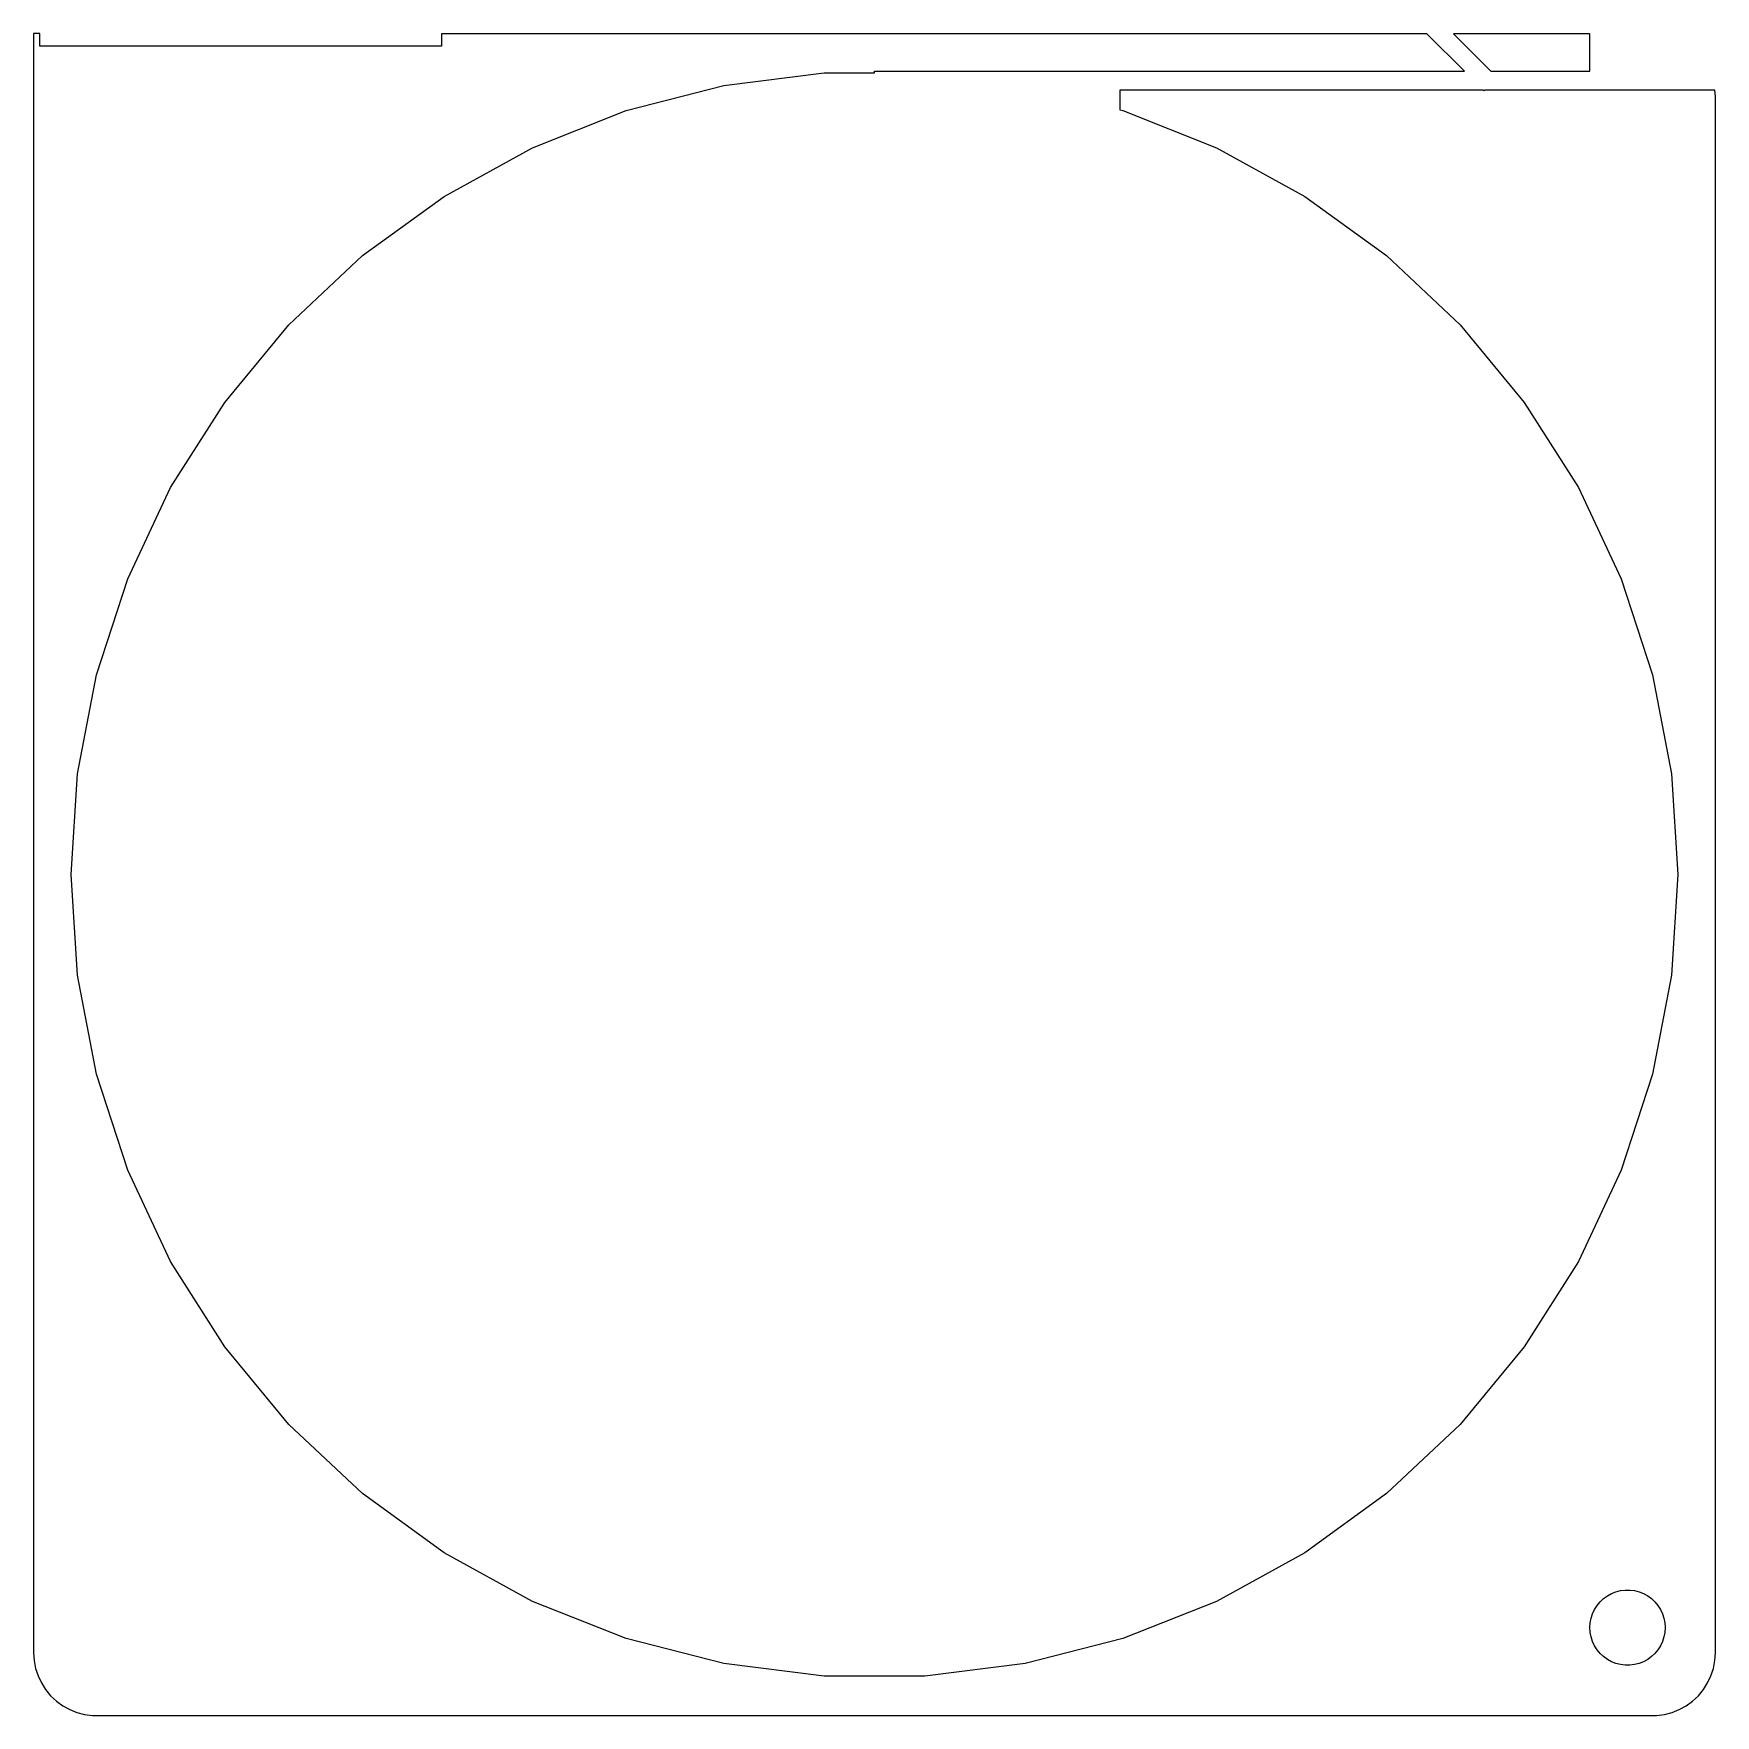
# Model space of a CAD drawing. Header units: metres. Extents: x -67 to 67, y 221 to 355.
import ezdxf

# ---------------------------------------------------------------- set-up
doc = ezdxf.new("R2010")
doc.units = ezdxf.units.M

msp = doc.modelspace()

# ---------------------------------------------------------------- linework, layer by layer
for p, q in [((-66.5, 355), (-67, 355)), ((-67, 355), (-67, 226)), ((-66.5, 354), (-66.5, 355)), ((-34.5, 354), (-66.5, 354)), ((44.0099, 354.99), (-34.5, 354.99)), ((-34.5, 354.99), (-34.5, 354)), ((47, 352), (44.0099, 354.99)), ((57, 354.99), (46.1312, 354.99)), ((46.1312, 354.99), (49.1213, 352)), ((57, 352), (57, 354.99)), ((-11.9924, 350.866), (-4.0186, 351.874)), ((-4.0186, 351.874), (0, 351.874)), ((0, 351.874), (0, 352)), ((0, 352), (47, 352)), ((49.1213, 352), (57, 352)), ((-19.7771, 348.868), (-11.9924, 350.866)), ((48.5, 350.5), (19.561, 350.5)), ((19.561, 350.5), (19.561, 348.923)), ((48.5533, 350.447), (48.5, 350.5)), ((48.6066, 350.5), (48.5533, 350.447)), ((66.9685, 350.5), (48.6066, 350.5)), ((67, 350), (66.9685, 350.5)), ((67, 226), (67, 350)), ((-27.2499, 345.909), (-19.7771, 348.868)), ((19.561, 348.923), (19.7771, 348.868)), ((19.7771, 348.868), (27.2499, 345.909)), ((-34.2929, 342.037), (-27.2499, 345.909)), ((27.2499, 345.909), (34.2929, 342.037)), ((-40.7951, 337.313), (-34.2929, 342.037)), ((34.2929, 342.037), (40.7951, 337.313)), ((-46.654, 331.811), (-40.7951, 337.313)), ((40.7951, 337.313), (46.654, 331.811)), ((-51.7771, 325.618), (-46.654, 331.811)), ((46.654, 331.811), (51.7771, 325.618)), ((-56.0836, 318.832), (-51.7771, 325.618)), ((51.7771, 325.618), (56.0836, 318.832)), ((-59.5057, 311.56), (-56.0836, 318.832)), ((56.0836, 318.832), (59.5057, 311.56)), ((-61.9893, 303.916), (-59.5057, 311.56)), ((59.5057, 311.56), (61.9893, 303.916)), ((-63.4953, 296.021), (-61.9893, 303.916)), ((61.9893, 303.916), (63.4953, 296.021)), ((-64, 288), (-63.4953, 296.021)), ((63.4953, 296.021), (64, 288)), ((-63.4953, 279.979), (-64, 288)), ((64, 288), (63.4953, 279.979)), ((-61.9893, 272.084), (-63.4953, 279.979)), ((63.4953, 279.979), (61.9893, 272.084)), ((-59.5057, 264.44), (-61.9893, 272.084)), ((61.9893, 272.084), (59.5057, 264.44)), ((-56.0836, 257.168), (-59.5057, 264.44)), ((59.5057, 264.44), (56.0836, 257.168)), ((-51.7771, 250.382), (-56.0836, 257.168)), ((56.0836, 257.168), (51.7771, 250.382)), ((-46.654, 244.189), (-51.7771, 250.382)), ((51.7771, 250.382), (46.654, 244.189)), ((-40.7951, 238.687), (-46.654, 244.189)), ((46.654, 244.189), (40.7951, 238.687)), ((-34.2929, 233.963), (-40.7951, 238.687)), ((40.7951, 238.687), (34.2929, 233.963)), ((-27.2499, 230.091), (-34.2929, 233.963)), ((34.2929, 233.963), (27.2499, 230.091)), ((58.0877, 230.312), (58.3925, 230.533)), ((58.3925, 230.533), (58.7227, 230.714)), ((58.7227, 230.714), (59.0729, 230.853)), ((59.0729, 230.853), (59.4379, 230.947)), ((59.4379, 230.947), (59.8116, 230.994)), ((59.8116, 230.994), (60.1884, 230.994)), ((60.1884, 230.994), (60.5621, 230.947)), ((60.5621, 230.947), (60.927, 230.853)), ((60.927, 230.853), (61.2773, 230.714)), ((61.2773, 230.714), (61.6075, 230.533)), ((61.6075, 230.533), (61.9123, 230.312)), ((-19.7771, 227.132), (-27.2499, 230.091)), ((27.2499, 230.091), (19.7771, 227.132)), ((57.2107, 229.104), (57.3711, 229.445)), ((57.3711, 229.445), (57.5729, 229.763)), ((57.5729, 229.763), (57.8131, 230.054)), ((57.8131, 230.054), (58.0877, 230.312)), ((61.9123, 230.312), (62.1869, 230.054)), ((62.1869, 230.054), (62.427, 229.763)), ((62.427, 229.763), (62.6289, 229.445)), ((62.6289, 229.445), (62.7893, 229.104)), ((57, 228), (57.0237, 228.376)), ((57.0237, 227.624), (57, 228)), ((57.0237, 228.376), (57.0942, 228.746)), ((57.0942, 228.746), (57.2107, 229.104)), ((62.7893, 229.104), (62.9057, 228.746)), ((62.9057, 228.746), (62.9763, 228.376)), ((62.9763, 228.376), (63, 228)), ((63, 228), (62.9763, 227.624)), ((-11.9924, 225.134), (-19.7771, 227.132)), ((19.7771, 227.132), (11.9924, 225.134)), ((57.0942, 227.254), (57.0237, 227.624)), ((57.2107, 226.896), (57.0942, 227.254)), ((57.3711, 226.555), (57.2107, 226.896)), ((57.5729, 226.237), (57.3711, 226.555)), ((62.6289, 226.555), (62.427, 226.237)), ((62.7893, 226.896), (62.6289, 226.555)), ((62.9057, 227.254), (62.7893, 226.896)), ((62.9763, 227.624), (62.9057, 227.254)), ((-67, 226), (-66.9606, 225.373)), ((-66.9606, 225.373), (-66.8429, 224.757)), ((-4.0186, 224.126), (-11.9924, 225.134)), ((11.9924, 225.134), (4.0186, 224.126)), ((57.8131, 225.946), (57.5729, 226.237)), ((58.0877, 225.688), (57.8131, 225.946)), ((58.3925, 225.467), (58.0877, 225.688)), ((58.7227, 225.286), (58.3925, 225.467)), ((59.0729, 225.147), (58.7227, 225.286)), ((59.4379, 225.053), (59.0729, 225.147)), ((60.927, 225.147), (60.5621, 225.053)), ((61.2773, 225.286), (60.927, 225.147)), ((61.6075, 225.467), (61.2773, 225.286)), ((61.9123, 225.688), (61.6075, 225.467)), ((62.1869, 225.946), (61.9123, 225.688)), ((62.427, 226.237), (62.1869, 225.946)), ((66.8429, 224.757), (66.9606, 225.373)), ((66.9606, 225.373), (67, 226)), ((-66.8429, 224.757), (-66.6489, 224.159)), ((-66.6489, 224.159), (-66.3815, 223.591)), ((4.0186, 224.126), (-4.0186, 224.126)), ((59.8116, 225.006), (59.4379, 225.053)), ((60.1884, 225.006), (59.8116, 225.006)), ((60.5621, 225.053), (60.1884, 225.006)), ((66.3815, 223.591), (66.6489, 224.159)), ((66.6489, 224.159), (66.8429, 224.757)), ((-66.3815, 223.591), (-66.0451, 223.061)), ((-66.0451, 223.061), (-65.6448, 222.577)), ((-65.6448, 222.577), (-65.1871, 222.147)), ((65.1871, 222.147), (65.6448, 222.577)), ((65.6448, 222.577), (66.0451, 223.061)), ((66.0451, 223.061), (66.3815, 223.591)), ((-65.1871, 222.147), (-64.6791, 221.778)), ((-64.6791, 221.778), (-64.1289, 221.476)), ((-64.1289, 221.476), (-63.5451, 221.245)), ((-63.5451, 221.245), (-62.9369, 221.089)), ((62.9369, 221.089), (63.5451, 221.245)), ((63.5451, 221.245), (64.1289, 221.476)), ((64.1289, 221.476), (64.6791, 221.778)), ((64.6791, 221.778), (65.1871, 222.147)), ((-62.9369, 221.089), (-62.3139, 221.01)), ((-62.3139, 221.01), (62.3139, 221.01)), ((62.3139, 221.01), (62.9369, 221.089))]:
    msp.add_line(p, q)

doc.saveas('drawing.dxf')
